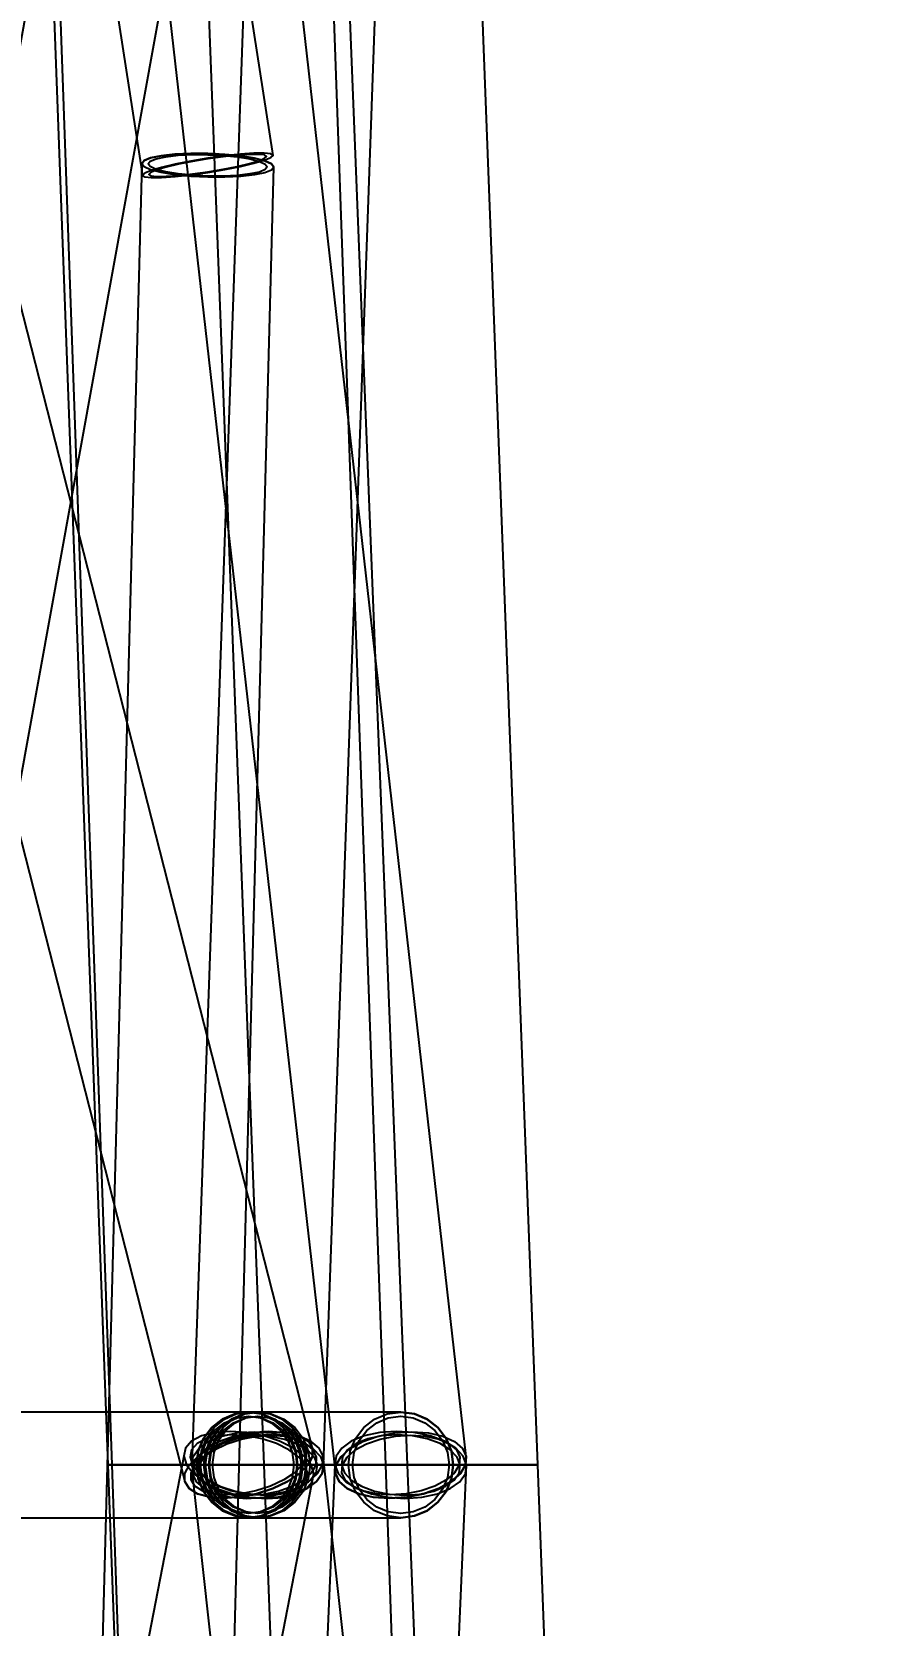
# Model space of a CAD drawing. Header units: millimetres. Extents: x -123812 to 252100, y -3000 to 639000.
# Drawn here: x 15347 to 18645, y 294384 to 300514 of the extents above; entities that cross this region are included whole.
import ezdxf

# ---------------------------------------------------------------- set-up
doc = ezdxf.new("R2010")
doc.units = ezdxf.units.MM
doc.layers.add('D-STR-DIM', color=7, linetype='Continuous', lineweight=13)
doc.layers.add('D-STR-STRC', color=7, linetype='Continuous', lineweight=25)
doc.styles.add('OpenSansCondensed-Light', font='OpenSansCondensed-Light.ttf')
doc.styles.add('TOWER_UNICODE', font='Arial Unicode.ttf')
doc.dimstyles.new('EZDXF', dxfattribs={"dimtxt": 0.25, "dimasz": 0.175, "dimexe": 0.375, "dimexo": 0.125, "dimgap": 0.1, "dimtad": 1, "dimlfac": 100, "dimzin": 12, "dimdsep": 46, "dimtxsty": 'OpenSansCondensed-Light', "dimblk": 'ARCHTICK', "dimcen": 2.5, "dimazin": 3, "dimtfac": 0.5, "dimtmove": 2, "dimatfit": 3})

# ---------------------------------------------------------------- blocks, each defined once
blk = doc.blocks.new('_ARCHTICK')
at = {"color": 0, "linetype": 'BYBLOCK', "const_width": 0.15}
blk.add_lwpolyline([(-0.5, -0.5), (0.5, 0.5)], dxfattribs=at)

msp = doc.modelspace()

# ---------------------------------------------------------------- linework, layer by layer
at = {"layer": 'D-STR-STRC'}
for points in [[(11896.1, 324961.5), (15773.1, 299961.5), (15781.6, 299955.8), (15806.7, 299953), (15846.6, 299953.4), (15898.6, 299957.1), (15959.1, 299963.6), (16024.1, 299972.6), (16089.1, 299983.5), (16149.6, 299995.5), (16201.6, 300007.9), (16241.5, 300019.6), (16266.6, 300030.1), (16275.1, 300038.5), (12398.2, 325038.5)], [(14019.8, 302436.2), (15935.8, 294936.2), (15952.1, 294909.8), (15984, 294889.5), (16029.4, 294876.8), (16085.1, 294872.4), (16147.5, 294876.8), (16212.1, 294889.5), (16274.7, 294909.8), (16331, 294936.2), (16377, 294967), (16409.8, 295000), (16427, 295033), (16427.5, 295063.8), (14511.5, 302563.8)], [(15677.4, 302533), (14317.4, 295033), (14327, 295000), (14353, 294967), (14393.6, 294936.2), (14446.2, 294909.8), (14507, 294889.6), (14572.1, 294876.8), (14636.9, 294872.5), (14697, 294876.8), (14748.3, 294889.6), (14787.4, 294909.8), (14811.5, 294936.2), (14819.1, 294967), (16179, 302467)], [(15663.1, 302466.9), (16514.9, 294966.9), (16529.4, 294936.1), (16560.2, 294909.7), (16604.9, 294889.4), (16660.7, 294876.6), (16723.7, 294872.3), (16789.7, 294876.6), (16854, 294889.4), (16912.5, 294909.7), (16960.9, 294936.1), (16996.1, 294966.9), (17015.7, 295000), (17018.3, 295033.1), (16166.5, 302533.1)], [(16228.2, 302500), (15962.4, 295000), (15974.5, 294966.9), (16003, 294936.1), (16046.1, 294909.7), (16100.7, 294889.4), (16163.2, 294876.6), (16229.3, 294872.3), (16294.4, 294876.6), (16354.3, 294889.4), (16404.6, 294909.7), (16442.2, 294936.1), (16464.3, 294966.9), (16469.4, 295000), (16735.3, 302500)], [(15611.9, 274993.5), (16278, 299993.5), (16269.4, 300005.5), (16244, 300017.1), (16203.6, 300027.6), (16151.1, 300036.2), (16089.8, 300042.4), (16024.1, 300045.6), (15958.4, 300045.7), (15897.1, 300042.8), (15844.6, 300036.9), (15804.2, 300028.5), (15778.8, 300018.1), (15770.2, 300006.5), (15104, 275006.5)], [(14499.9, 294796.8), (16181.7, 294796.8), (16230.3, 294803.7), (16275.5, 294824), (16314.4, 294856.3), (16344.2, 294898.4), (16363, 294947.4), (16369.3, 295000), (16363, 295052.6), (16344.2, 295101.6), (16314.4, 295143.7), (16275.5, 295176), (16230.3, 295196.3), (16181.7, 295203.2), (14499.9, 295203.2)], [(14568.3, 294796.8), (16215.9, 294796.8), (16264.6, 294803.7), (16310, 294824), (16349, 294856.3), (16378.9, 294898.4), (16397.7, 294947.4), (16404.1, 295000), (16397.7, 295052.6), (16378.9, 295101.6), (16349, 295143.7), (16310, 295176), (16264.6, 295196.3), (16215.9, 295203.2), (14568.3, 295203.2)], [(14975.9, 287466.6), (16432, 294966.6), (16421.6, 295000), (16394.7, 295033.4), (16353.4, 295064.5), (16300.4, 295091.3), (16239.3, 295111.8), (16174.2, 295124.7), (16109.7, 295129.1), (16050.1, 295124.7), (15999.4, 295111.8), (15961.2, 295091.3), (15938, 295064.5), (15931.4, 295033.4), (14475.3, 287533.4)], [(17300, 287533.3), (16467.5, 295033.3), (16452.6, 295064.3), (16421.5, 295090.9), (16376.5, 295111.4), (16320.4, 295124.2), (16257.3, 295128.6), (16191.3, 295124.2), (16127, 295111.4), (16068.8, 295090.9), (16020.6, 295064.3), (15985.7, 295033.3), (15966.5, 295000), (15964.3, 294966.7), (16796.7, 287466.7)], [(16695, 287500), (17019.9, 295000), (17007.1, 295033.3), (16977.9, 295064.4), (16934.3, 295091.1), (16879.3, 295111.5), (16816.6, 295124.4), (16750.5, 295128.8), (16685.5, 295124.4), (16626, 295111.5), (16576.1, 295091.1), (16539.2, 295064.4), (16517.8, 295033.3), (16513.3, 295000), (16188.4, 287500)]]:
    msp.add_lwpolyline(points, dxfattribs=at)
for points in [[(15361.7, 302500), (15639.5, 295000), (16792.3, 295000), (16494.7, 302500)], [(15388.6, 302500), (15654.7, 295000), (16708.7, 295000), (16441.1, 302500)], [(15955.5, 302500), (16239.6, 295000), (17293.6, 295000), (17008, 302500)], [(16024.1, 299954.4), (15958.4, 299957.6), (15897.1, 299963.8), (15844.6, 299972.4), (15804.2, 299982.9), (15778.8, 299994.5), (15770.2, 300006.5), (15778.8, 300018.1), (15804.2, 300028.5), (15844.6, 300036.9), (15897.1, 300042.8), (15958.4, 300045.7), (16024.1, 300045.6), (16089.8, 300042.4), (16151.1, 300036.2), (16203.6, 300027.6), (16244, 300017.1), (16269.4, 300005.5), (16278, 299993.5), (16269.4, 299981.9), (16244, 299971.5), (16203.6, 299963.1), (16151.1, 299957.2), (16089.8, 299954.3)], [(16024.1, 300027.4), (15959.1, 300016.5), (15898.6, 300004.5), (15846.6, 299992.1), (15806.7, 299980.4), (15781.6, 299969.9), (15773.1, 299961.5), (15781.6, 299955.8), (15806.7, 299953), (15846.6, 299953.4), (15898.6, 299957.1), (15959.1, 299963.6), (16024.1, 299972.6), (16089.1, 299983.5), (16149.6, 299995.5), (16201.6, 300007.9), (16241.5, 300019.6), (16266.6, 300030.1), (16275.1, 300038.5), (16266.6, 300044.2), (16241.5, 300047), (16201.6, 300046.6), (16149.6, 300042.9), (16089.1, 300036.4)], [(16024.1, 299958.9), (15964.8, 299961.8), (15909.6, 299967.3), (15862.2, 299975.1), (15825.8, 299984.6), (15803, 299995.1), (15795.2, 300005.9), (15803, 300016.3), (15825.8, 300025.7), (15862.2, 300033.2), (15909.6, 300038.6), (15964.8, 300041.2), (16024.1, 300041.1), (16083.3, 300038.2), (16138.6, 300032.7), (16186, 300024.9), (16222.4, 300015.4), (16245.2, 300004.9), (16253, 299994.1), (16245.2, 299983.7), (16222.4, 299974.3), (16186, 299966.8), (16138.6, 299961.4), (16083.3, 299958.8)], [(16024.1, 300024.7), (15965.5, 300014.9), (15910.9, 300004), (15864.1, 299992.9), (15828.1, 299982.3), (15805.5, 299972.9), (15797.8, 299965.3), (15805.5, 299960.1), (15828.1, 299957.6), (15864.1, 299958), (15910.9, 299961.3), (15965.5, 299967.2), (16024.1, 299975.3), (16082.7, 299985.1), (16137.3, 299996), (16184.1, 300007.1), (16220.1, 300017.7), (16242.7, 300027.1), (16250.4, 300034.7), (16242.7, 300039.9), (16220.1, 300042.4), (16184.1, 300042), (16137.3, 300038.7), (16082.7, 300032.8)], [(15980.3, 295000), (15987.2, 294947.4), (16007.3, 294898.4), (16039.3, 294856.3), (16081, 294824), (16129.6, 294803.7), (16181.7, 294796.8), (16766.6, 294796.8), (16818.7, 294803.7), (16867.3, 294824), (16909, 294856.3), (16941, 294898.4), (16961.1, 294947.4), (16968, 295000), (16961.1, 295052.6), (16941, 295101.6), (16909, 295143.7), (16867.3, 295176), (16818.7, 295196.3), (16766.6, 295203.2), (16181.7, 295203.2), (16129.6, 295196.3), (16081, 295176), (16039.3, 295143.7), (16007.3, 295101.6), (15987.2, 295052.6)], [(16383.1, 295000), (16376.2, 294947.4), (16356.1, 294898.4), (16324.1, 294856.3), (16282.4, 294824), (16233.8, 294803.7), (16181.7, 294796.8), (16129.6, 294803.7), (16081, 294824), (16039.3, 294856.3), (16007.3, 294898.4), (15987.2, 294947.4), (15980.3, 295000), (15987.2, 295052.6), (16007.3, 295101.6), (16039.3, 295143.7), (16081, 295176), (16129.6, 295196.3), (16181.7, 295203.2), (16233.8, 295196.3), (16282.4, 295176), (16324.1, 295143.7), (16356.1, 295101.6), (16376.2, 295052.6)], [(16369.3, 295000), (16363, 294947.4), (16344.2, 294898.4), (16314.4, 294856.3), (16275.5, 294824), (16230.3, 294803.7), (16181.7, 294796.8), (16133.1, 294803.7), (16087.9, 294824), (16049, 294856.3), (16019.2, 294898.4), (16000.4, 294947.4), (15994, 295000), (16000.4, 295052.6), (16019.2, 295101.6), (16049, 295143.7), (16087.9, 295176), (16133.1, 295196.3), (16181.7, 295203.2), (16230.3, 295196.3), (16275.5, 295176), (16314.4, 295143.7), (16344.2, 295101.6), (16363, 295052.6)], [(16367.2, 295000), (16360.9, 294951.5), (16342.4, 294906.4), (16312.9, 294867.6), (16274.5, 294837.9), (16229.7, 294819.2), (16181.7, 294812.8), (16133.7, 294819.2), (16088.9, 294837.9), (16050.5, 294867.6), (16021, 294906.4), (16002.5, 294951.5), (15996.2, 295000), (16002.5, 295048.5), (16021, 295093.6), (16050.5, 295132.4), (16088.9, 295162.1), (16133.7, 295180.8), (16181.7, 295187.2), (16229.7, 295180.8), (16274.5, 295162.1), (16312.9, 295132.4), (16342.4, 295093.6), (16360.9, 295048.5)], [(16354.6, 295000), (16348.7, 294951.5), (16331.4, 294906.4), (16303.9, 294867.6), (16268.1, 294837.9), (16226.4, 294819.2), (16181.7, 294812.8), (16137, 294819.2), (16095.3, 294837.9), (16059.5, 294867.6), (16032, 294906.4), (16014.7, 294951.5), (16008.8, 295000), (16014.7, 295048.5), (16032, 295093.6), (16059.5, 295132.4), (16095.3, 295162.1), (16137, 295180.8), (16181.7, 295187.2), (16226.4, 295180.8), (16268.1, 295162.1), (16303.9, 295132.4), (16331.4, 295093.6), (16348.7, 295048.5)], [(16014.3, 295000), (16021.2, 294947.4), (16041.3, 294898.4), (16073.4, 294856.3), (16115.1, 294824), (16163.7, 294803.7), (16215.9, 294796.8), (16766.6, 294796.8), (16818.8, 294803.7), (16867.4, 294824), (16909.2, 294856.3), (16941.2, 294898.4), (16961.3, 294947.4), (16968.2, 295000), (16961.3, 295052.6), (16941.2, 295101.6), (16909.2, 295143.7), (16867.4, 295176), (16818.8, 295196.3), (16766.6, 295203.2), (16215.9, 295203.2), (16163.7, 295196.3), (16115.1, 295176), (16073.4, 295143.7), (16041.3, 295101.6), (16021.2, 295052.6)], [(16417.5, 295000), (16410.6, 294947.4), (16390.5, 294898.4), (16358.4, 294856.3), (16316.7, 294824), (16268.1, 294803.7), (16215.9, 294796.8), (16163.7, 294803.7), (16115.1, 294824), (16073.4, 294856.3), (16041.3, 294898.4), (16021.2, 294947.4), (16014.3, 295000), (16021.2, 295052.6), (16041.3, 295101.6), (16073.4, 295143.7), (16115.1, 295176), (16163.7, 295196.3), (16215.9, 295203.2), (16268.1, 295196.3), (16316.7, 295176), (16358.4, 295143.7), (16390.5, 295101.6), (16410.6, 295052.6)], [(16404.1, 295000), (16397.7, 294947.4), (16378.9, 294898.4), (16349, 294856.3), (16310, 294824), (16264.6, 294803.7), (16215.9, 294796.8), (16167.2, 294803.7), (16121.8, 294824), (16082.8, 294856.3), (16052.9, 294898.4), (16034.1, 294947.4), (16027.7, 295000), (16034.1, 295052.6), (16052.9, 295101.6), (16082.8, 295143.7), (16121.8, 295176), (16167.2, 295196.3), (16215.9, 295203.2), (16264.6, 295196.3), (16310, 295176), (16349, 295143.7), (16378.9, 295101.6), (16397.7, 295052.6)], [(16401.6, 295000), (16395.3, 294951.5), (16376.7, 294906.4), (16347.2, 294867.6), (16308.8, 294837.9), (16264, 294819.2), (16215.9, 294812.8), (16167.8, 294819.2), (16123.1, 294837.9), (16084.6, 294867.6), (16055.1, 294906.4), (16036.5, 294951.5), (16030.2, 295000), (16036.5, 295048.5), (16055.1, 295093.6), (16084.6, 295132.4), (16123.1, 295162.1), (16167.8, 295180.8), (16215.9, 295187.2), (16264, 295180.8), (16308.8, 295162.1), (16347.2, 295132.4), (16376.7, 295093.6), (16395.3, 295048.5)], [(16389.3, 295000), (16383.4, 294951.5), (16366.1, 294906.4), (16338.5, 294867.6), (16302.6, 294837.9), (16260.8, 294819.2), (16215.9, 294812.8), (16171, 294819.2), (16129.2, 294837.9), (16093.3, 294867.6), (16065.7, 294906.4), (16048.4, 294951.5), (16042.5, 295000), (16048.4, 295048.5), (16065.7, 295093.6), (16093.3, 295132.4), (16129.2, 295162.1), (16171, 295180.8), (16215.9, 295187.2), (16260.8, 295180.8), (16302.6, 295162.1), (16338.5, 295132.4), (16366.1, 295093.6), (16383.4, 295048.5)], [(16968.2, 295000), (16961.3, 294947.4), (16941.2, 294898.4), (16909.2, 294856.3), (16867.4, 294824), (16818.8, 294803.7), (16766.6, 294796.8), (16714.4, 294803.7), (16665.8, 294824), (16624.1, 294856.3), (16592, 294898.4), (16571.9, 294947.4), (16565, 295000), (16571.9, 295052.6), (16592, 295101.6), (16624.1, 295143.7), (16665.8, 295176), (16714.4, 295196.3), (16766.6, 295203.2), (16818.8, 295196.3), (16867.4, 295176), (16909.2, 295143.7), (16941.2, 295101.6), (16961.3, 295052.6)], [(16968, 295000), (16961.1, 294947.4), (16941, 294898.4), (16909, 294856.3), (16867.3, 294824), (16818.7, 294803.7), (16766.6, 294796.8), (16714.5, 294803.7), (16665.9, 294824), (16624.2, 294856.3), (16592.2, 294898.4), (16572.1, 294947.4), (16565.2, 295000), (16572.1, 295052.6), (16592.2, 295101.6), (16624.2, 295143.7), (16665.9, 295176), (16714.5, 295196.3), (16766.6, 295203.2), (16818.7, 295196.3), (16867.3, 295176), (16909, 295143.7), (16941, 295101.6), (16961.1, 295052.6)], [(16952.3, 295000), (16946, 294951.5), (16927.4, 294906.4), (16897.9, 294867.6), (16859.5, 294837.9), (16814.7, 294819.2), (16766.6, 294812.8), (16718.5, 294819.2), (16673.8, 294837.9), (16635.3, 294867.6), (16605.8, 294906.4), (16587.2, 294951.5), (16580.9, 295000), (16587.2, 295048.5), (16605.8, 295093.6), (16635.3, 295132.4), (16673.8, 295162.1), (16718.5, 295180.8), (16766.6, 295187.2), (16814.7, 295180.8), (16859.5, 295162.1), (16897.9, 295132.4), (16927.4, 295093.6), (16946, 295048.5)], [(16952.1, 295000), (16945.8, 294951.5), (16927.3, 294906.4), (16897.8, 294867.6), (16859.4, 294837.9), (16814.6, 294819.2), (16766.6, 294812.8), (16718.6, 294819.2), (16673.8, 294837.9), (16635.4, 294867.6), (16605.9, 294906.4), (16587.4, 294951.5), (16581.1, 295000), (16587.4, 295048.5), (16605.9, 295093.6), (16635.4, 295132.4), (16673.8, 295162.1), (16718.6, 295180.8), (16766.6, 295187.2), (16814.6, 295180.8), (16859.4, 295162.1), (16897.8, 295132.4), (16927.3, 295093.6), (16945.8, 295048.5)], [(15941.8, 295000), (15968.6, 294966.6), (16010, 294935.5), (16063, 294908.7), (16124.1, 294888.2), (16189.1, 294875.3), (16253.7, 294870.9), (16313.3, 294875.3), (16364, 294888.2), (16402.2, 294908.7), (16425.4, 294935.5), (16432, 294966.6), (16421.6, 295000), (16394.7, 295033.4), (16353.4, 295064.5), (16300.4, 295091.3), (16239.3, 295111.8), (16174.2, 295124.7), (16109.7, 295129.1), (16050.1, 295124.7), (15999.4, 295111.8), (15961.2, 295091.3), (15938, 295064.5), (15931.4, 295033.4)], [(16409.8, 295000), (16377, 294967), (16331, 294936.2), (16274.7, 294909.8), (16212.1, 294889.5), (16147.5, 294876.8), (16085.1, 294872.4), (16029.4, 294876.8), (15984, 294889.5), (15952.1, 294909.8), (15935.8, 294936.2), (15936.3, 294967), (15953.6, 295000), (15986.3, 295033), (16032.4, 295063.8), (16088.7, 295090.2), (16151.3, 295110.5), (16215.9, 295123.2), (16278.3, 295127.6), (16334, 295123.2), (16379.4, 295110.5), (16411.3, 295090.2), (16427.5, 295063.8), (16427, 295033)], [(15965.4, 295000), (15989.6, 294969.9), (16026.9, 294941.8), (16074.7, 294917.7), (16129.8, 294899.2), (16188.4, 294887.6), (16246.6, 294883.6), (16300.3, 294887.6), (16346, 294899.2), (16380.5, 294917.7), (16401.4, 294941.8), (16407.4, 294969.9), (16397.9, 295000), (16373.8, 295030.1), (16336.5, 295058.2), (16288.7, 295082.3), (16233.6, 295100.8), (16175, 295112.4), (16116.8, 295116.4), (16063, 295112.4), (16017.4, 295100.8), (15982.9, 295082.3), (15962, 295058.2), (15956, 295030.1)], [(16387.4, 295000), (16357.8, 294970.2), (16316.3, 294942.5), (16265.6, 294918.7), (16209.1, 294900.4), (16150.8, 294888.9), (16094.6, 294885), (16044.4, 294888.9), (16003.5, 294900.4), (15974.7, 294918.7), (15960, 294942.5), (15960.5, 294970.2), (15976, 295000), (16005.6, 295029.8), (16047.1, 295057.5), (16097.8, 295081.3), (16154.3, 295099.6), (16212.6, 295111.1), (16268.8, 295115), (16319, 295111.1), (16359.9, 295099.6), (16388.7, 295081.3), (16403.3, 295057.5), (16402.9, 295029.8)], [(16469.4, 295000), (16464.3, 294966.9), (16442.2, 294936.1), (16404.6, 294909.7), (16354.3, 294889.4), (16294.4, 294876.6), (16229.3, 294872.3), (16163.2, 294876.6), (16100.7, 294889.4), (16046.1, 294909.7), (16003, 294936.1), (15974.5, 294966.9), (15962.4, 295000), (15967.6, 295033.1), (15989.7, 295063.9), (16027.2, 295090.3), (16077.6, 295110.6), (16137.4, 295123.4), (16202.5, 295127.7), (16268.6, 295123.4), (16331.1, 295110.6), (16385.7, 295090.3), (16428.8, 295063.9), (16457.3, 295033.1)], [(15966.5, 295000), (15964.3, 294966.7), (15979.2, 294935.7), (16010.3, 294909.1), (16055.3, 294888.6), (16111.4, 294875.8), (16174.5, 294871.4), (16240.5, 294875.8), (16304.8, 294888.6), (16363, 294909.1), (16411.2, 294935.7), (16446.1, 294966.7), (16465.3, 295000), (16467.5, 295033.3), (16452.6, 295064.3), (16421.5, 295090.9), (16376.5, 295111.4), (16320.4, 295124.2), (16257.3, 295128.6), (16191.3, 295124.2), (16127, 295111.4), (16068.8, 295090.9), (16020.6, 295064.3), (15985.7, 295033.3)], [(16444.5, 295000), (16439.8, 294970.2), (16419.9, 294942.4), (16386.1, 294918.6), (16340.6, 294900.3), (16286.7, 294888.8), (16228, 294884.9), (16168.4, 294888.8), (16112.1, 294900.3), (16062.8, 294918.6), (16024, 294942.4), (15998.2, 294970.2), (15987.3, 295000), (15992, 295029.8), (16011.9, 295057.6), (16045.8, 295081.4), (16091.2, 295099.7), (16145.1, 295111.2), (16203.8, 295115.1), (16263.4, 295111.2), (16319.7, 295099.7), (16369, 295081.4), (16407.8, 295057.6), (16433.6, 295029.8)], [(15991, 295000), (15989, 294970), (16002.5, 294942), (16030.5, 294918), (16071.1, 294899.6), (16121.7, 294888), (16178.6, 294884), (16238.1, 294888), (16296, 294899.6), (16348.5, 294918), (16392, 294942), (16423.5, 294970), (16440.8, 295000), (16442.8, 295030), (16429.3, 295058), (16401.3, 295082), (16360.7, 295100.4), (16310.2, 295112), (16253.2, 295116), (16193.8, 295112), (16135.8, 295100.4), (16083.3, 295082), (16039.8, 295058), (16008.4, 295030)], [(16513.3, 295000), (16526.1, 294966.7), (16555.3, 294935.6), (16598.9, 294908.9), (16653.9, 294888.5), (16716.6, 294875.6), (16782.7, 294871.2), (16847.7, 294875.6), (16907.2, 294888.5), (16957.1, 294908.9), (16994, 294935.6), (17015.5, 294966.7), (17019.9, 295000), (17007.1, 295033.3), (16977.9, 295064.4), (16934.3, 295091.1), (16879.3, 295111.5), (16816.6, 295124.4), (16750.5, 295128.8), (16685.5, 295124.4), (16626, 295111.5), (16576.1, 295091.1), (16539.2, 295064.4), (16517.8, 295033.3)], [(17015.7, 295000), (16996.1, 294966.9), (16960.9, 294936.1), (16912.5, 294909.7), (16854, 294889.4), (16789.7, 294876.6), (16723.7, 294872.3), (16660.7, 294876.6), (16604.9, 294889.4), (16560.2, 294909.7), (16529.4, 294936.1), (16514.9, 294966.9), (16517.5, 295000), (16537.1, 295033.1), (16572.3, 295063.9), (16620.8, 295090.3), (16679.2, 295110.6), (16743.5, 295123.4), (16809.5, 295127.7), (16872.5, 295123.4), (16928.3, 295110.6), (16973.1, 295090.3), (17003.8, 295063.9), (17018.3, 295033.1)], [(16538.2, 295000), (16549.8, 294969.9), (16576.1, 294941.9), (16615.4, 294917.9), (16665, 294899.4), (16721.5, 294887.8), (16781.1, 294883.9), (16839.8, 294887.8), (16893.4, 294899.4), (16938.4, 294917.9), (16971.7, 294941.9), (16991, 294969.9), (16995, 295000), (16983.4, 295030.1), (16957.1, 295058.1), (16917.8, 295082.1), (16868.2, 295100.6), (16811.7, 295112.2), (16752.1, 295116.1), (16693.5, 295112.2), (16639.8, 295100.6), (16594.8, 295082.1), (16561.6, 295058.1), (16542.3, 295030.1)], [(16991.2, 295000), (16973.6, 294970.2), (16941.8, 294942.4), (16898.1, 294918.6), (16845.4, 294900.3), (16787.4, 294888.8), (16728, 294884.9), (16671.2, 294888.8), (16620.8, 294900.3), (16580.5, 294918.6), (16552.8, 294942.4), (16539.7, 294970.2), (16542, 295000), (16559.7, 295029.8), (16591.4, 295057.6), (16635.1, 295081.4), (16687.8, 295099.7), (16745.8, 295111.2), (16805.3, 295115.1), (16862.1, 295111.2), (16912.4, 295099.7), (16952.7, 295081.4), (16980.4, 295057.6), (16993.6, 295029.8)], [(15639.5, 295000), (15920.1, 287500), (17092.7, 287500), (16792.3, 295000)], [(16792.3, 295000), (16772.7, 295000), (16715.1, 295000), (16623.5, 295000), (16504.1, 295000), (16365.1, 295000), (16215.9, 295000), (16066.7, 295000), (15927.7, 295000), (15808.3, 295000), (15716.7, 295000), (15659.1, 295000), (15639.5, 295000), (15659.1, 295000), (15716.7, 295000), (15808.3, 295000), (15927.7, 295000), (16066.7, 295000), (16215.9, 295000), (16365.1, 295000), (16504.1, 295000), (16623.5, 295000), (16715.1, 295000), (16772.7, 295000)], [(16792.3, 295000), (16772.7, 295000), (16715.1, 295000), (16623.5, 295000), (16504.1, 295000), (16365.1, 295000), (16215.9, 295000), (16066.7, 295000), (15927.7, 295000), (15808.3, 295000), (15716.7, 295000), (15659.1, 295000), (15639.5, 295000), (15659.1, 295000), (15716.7, 295000), (15808.3, 295000), (15927.7, 295000), (16066.7, 295000), (16215.9, 295000), (16365.1, 295000), (16504.1, 295000), (16623.5, 295000), (16715.1, 295000), (16772.7, 295000)], [(15654.7, 295000), (15914, 287500), (16969.4, 287500), (16708.7, 295000)], [(16708.7, 295000), (16690.7, 295000), (16638.1, 295000), (16554.3, 295000), (16445.2, 295000), (16318.1, 295000), (16181.7, 295000), (16045.3, 295000), (15918.2, 295000), (15809.1, 295000), (15725.3, 295000), (15672.7, 295000), (15654.7, 295000), (15672.7, 295000), (15725.3, 295000), (15809.1, 295000), (15918.2, 295000), (16045.3, 295000), (16181.7, 295000), (16318.1, 295000), (16445.2, 295000), (16554.3, 295000), (16638.1, 295000), (16690.7, 295000)], [(16716.1, 295000), (16699, 295000), (16649.1, 295000), (16569.6, 295000), (16466, 295000), (16345.4, 295000), (16215.9, 295000), (16086.5, 295000), (15965.8, 295000), (15862.2, 295000), (15782.8, 295000), (15732.8, 295000), (15715.7, 295000), (15732.8, 295000), (15782.8, 295000), (15862.2, 295000), (15965.8, 295000), (16086.5, 295000), (16215.9, 295000), (16345.4, 295000), (16466, 295000), (16569.6, 295000), (16649.1, 295000), (16699, 295000)], [(16716.1, 295000), (16699, 295000), (16649.1, 295000), (16569.6, 295000), (16466, 295000), (16345.4, 295000), (16215.9, 295000), (16086.5, 295000), (15965.8, 295000), (15862.2, 295000), (15782.8, 295000), (15732.8, 295000), (15715.7, 295000), (15732.8, 295000), (15782.8, 295000), (15862.2, 295000), (15965.8, 295000), (16086.5, 295000), (16215.9, 295000), (16345.4, 295000), (16466, 295000), (16569.6, 295000), (16649.1, 295000), (16699, 295000)], [(16239.6, 295000), (16520.7, 287500), (17576, 287500), (17293.6, 295000)], [(17293.6, 295000), (17275.6, 295000), (17223, 295000), (17139.2, 295000), (17030.1, 295000), (16903, 295000), (16766.6, 295000), (16630.2, 295000), (16503.1, 295000), (16394, 295000), (16310.2, 295000), (16257.6, 295000), (16239.6, 295000), (16257.6, 295000), (16310.2, 295000), (16394, 295000), (16503.1, 295000), (16630.2, 295000), (16766.6, 295000), (16903, 295000), (17030.1, 295000), (17139.2, 295000), (17223, 295000), (17275.6, 295000)]]:
    msp.add_lwpolyline(points, close=True, dxfattribs=at)

# ---------------------------------------------------------------- dimensions: what is measured, and where the dimension line sits
at = {"layer": 'D-STR-DIM'}
for base, p2 in [((187000, 0), (0, 450000)), ((250000, 0), (0, 375000)), ((124000, 0), (0, 350000))]:
    msp.add_linear_dim(base=base, p1=(0, 0), p2=p2, angle=90, dimstyle='EZDXF', override={"dimtxt": 8400, "dimasz": 3750, "dimexe": 2100, "dimexo": 1800, "dimgap": 2100, "dimtad": 1, "dimdec": 0, "dimlfac": 1, "dimlunit": 2, "dimtxsty": 'TOWER_UNICODE', "dimclrd": 7, "dimclre": 7, "dimclrt": 7}, dxfattribs=at).render()

doc.saveas('drawing.dxf')
